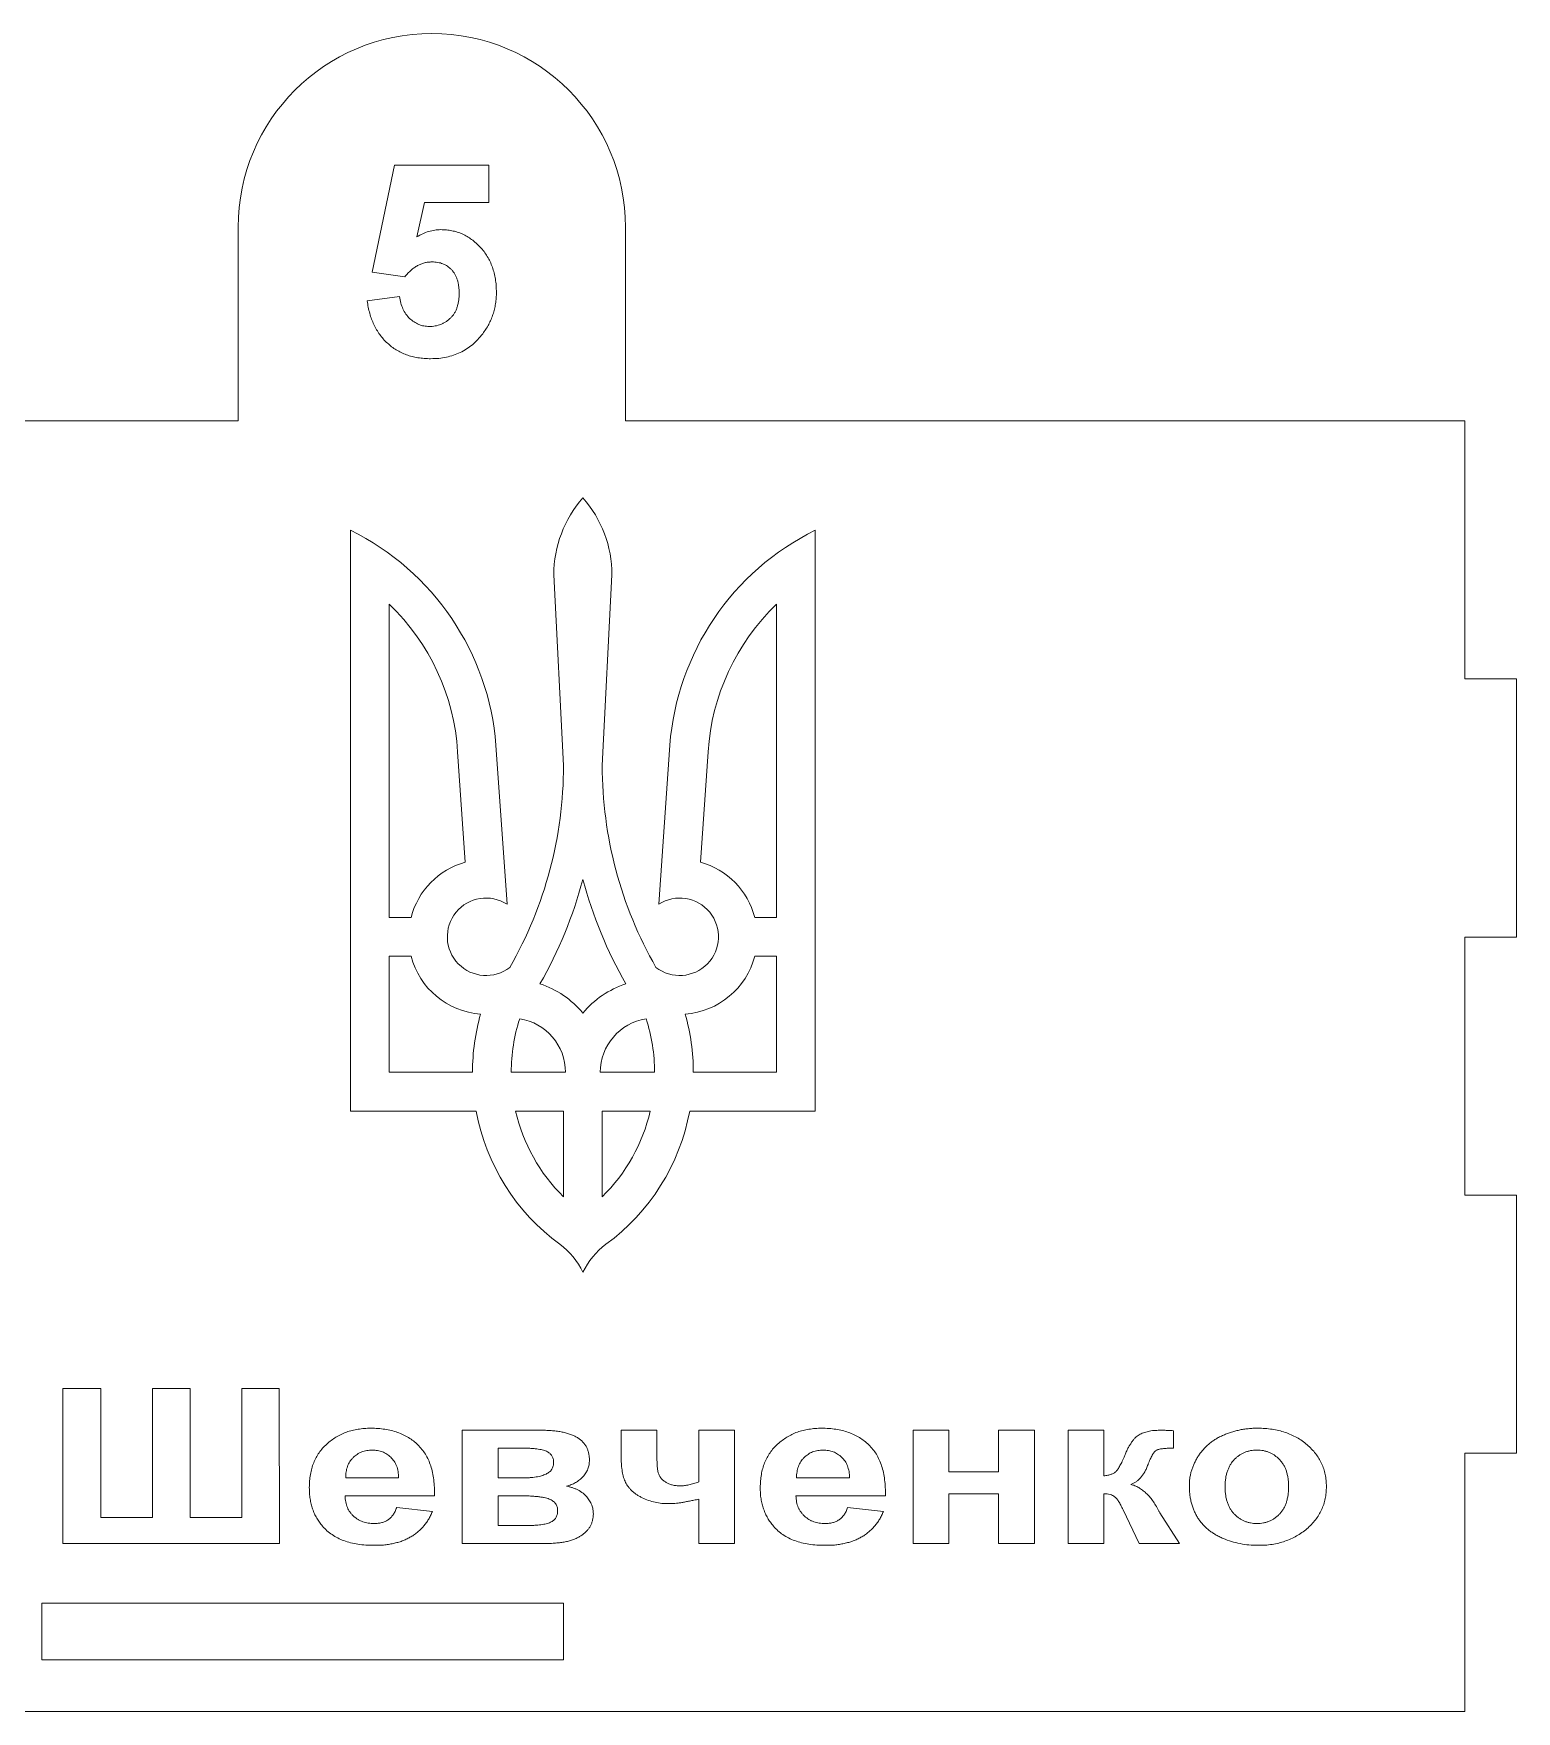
# Model space of a CAD drawing. Header units: millimetres. Extents: x -4 to 479, y 0 to 130.
# Drawn here: x 364.2 to 479, y 0 to 130 of the extents above; entities that cross this region are included whole.
import ezdxf

# ---------------------------------------------------------------- set-up
doc = ezdxf.new("R2010")
doc.units = ezdxf.units.MM

msp = doc.modelspace()

# ---------------------------------------------------------------- linework, layer by layer
at = {"color": 7, "linetype": 'Continuous', "lineweight": 15}
for p, q in [((390.38, 111.51), (392.12, 119.81)), ((392.12, 119.81), (399.42, 119.81)), ((399.42, 119.81), (399.42, 116.92)), ((394.43, 116.92), (393.84, 114.25)), ((399.42, 116.92), (394.43, 116.92)), ((380, 115), (380, 100)), ((410, 100), (410, 115)), ((392.9, 111.15), (390.38, 111.51)), ((390, 109.29), (392.5, 109.62)), ((380, 100), (315, 100)), ((475, 100), (410, 100)), ((475, 80), (475, 100)), ((388.7, 91.52), (388.7, 46.52)), ((424.7, 46.52), (424.7, 91.52)), ((404.45, 88.07), (405.2, 73.29)), ((408.2, 73.29), (408.95, 88.07)), ((391.7, 85.79), (391.7, 61.52)), ((421.7, 61.52), (421.7, 85.79)), ((479, 80), (475, 80)), ((479, 60), (479, 80)), ((397.59, 65.8), (396.99, 74.36)), ((400.83, 62.54), (399.97, 74.87)), ((413.44, 74.87), (412.57, 62.54)), ((416.41, 74.36), (415.81, 65.8)), ((391.7, 61.52), (393.39, 61.52)), ((420.01, 61.52), (421.7, 61.52)), ((475, 60), (479, 60)), ((475, 40), (475, 60)), ((391.7, 58.52), (391.7, 49.52)), ((393.39, 58.52), (391.7, 58.52)), ((421.7, 58.52), (420.01, 58.52)), ((421.7, 49.52), (421.7, 58.52)), ((391.7, 49.52), (398.15, 49.52)), ((401.15, 49.52), (405.35, 49.52)), ((408.05, 49.52), (412.25, 49.52)), ((415.25, 49.52), (421.7, 49.52)), ((388.7, 46.52), (398.43, 46.52)), ((405.2, 46.52), (401.49, 46.52)), ((405.2, 39.88), (405.2, 46.52)), ((408.2, 46.52), (408.2, 39.88)), ((411.91, 46.52), (408.2, 46.52)), ((414.98, 46.52), (424.7, 46.52)), ((479, 40), (475, 40)), ((479, 20), (479, 40)), ((366.43, 25.02), (369.36, 25.02)), ((366.43, 13.02), (366.43, 25.02)), ((369.36, 25.02), (369.36, 15.02)), ((373.36, 25.02), (376.28, 25.02)), ((373.36, 15.02), (373.36, 25.02)), ((376.28, 25.02), (376.28, 15.02)), ((380.28, 25.02), (383.18, 25.02)), ((380.28, 15.02), (380.28, 25.02)), ((383.18, 25.02), (383.2, 13.01)), ((397.36, 21.79), (403.46, 21.79)), ((397.36, 13.02), (397.36, 21.79)), ((409.67, 21.79), (412.43, 21.79)), ((409.67, 19.67), (409.67, 21.79)), ((412.43, 21.79), (412.43, 19.54)), ((415.67, 21.79), (418.43, 21.79)), ((415.67, 17.78), (415.67, 21.79)), ((418.43, 21.79), (418.43, 13.02)), ((432.28, 21.79), (435.05, 21.79)), ((432.28, 13.02), (432.28, 21.79)), ((435.05, 21.79), (435.05, 18.56)), ((438.9, 21.79), (441.67, 21.79)), ((438.9, 18.56), (438.9, 21.79)), ((441.67, 21.79), (441.67, 13.02)), ((444.28, 21.79), (447.05, 21.79)), ((444.28, 13.02), (444.28, 21.79)), ((447.05, 21.79), (447.05, 18.25)), ((452.43, 21.75), (452.44, 20.4)), ((400.13, 20.4), (400.13, 18.1)), ((401.94, 20.4), (400.13, 20.4)), ((475, 20), (479, 20)), ((475, 0), (475, 20)), ((435.05, 18.56), (438.9, 18.56)), ((388.33, 18.1), (392.43, 18.1)), ((400.13, 18.1), (401.94, 18.1)), ((423.25, 18.1), (427.36, 18.1)), ((395.2, 16.71), (388.28, 16.71)), ((392.28, 15.79), (395.05, 15.48)), ((401.6, 16.71), (400.13, 16.71)), ((400.13, 16.71), (400.13, 14.4)), ((415.67, 13.02), (415.67, 16.45)), ((430.13, 16.71), (423.2, 16.71)), ((427.2, 15.79), (429.97, 15.48)), ((435.05, 16.87), (435.05, 13.02)), ((438.9, 16.87), (435.05, 16.87)), ((438.9, 13.02), (438.9, 16.87)), ((447.05, 16.87), (447.05, 13.02)), ((449.77, 13.02), (448.53, 15.62)), ((369.36, 15.02), (373.36, 15.02)), ((376.28, 15.02), (380.28, 15.02)), ((400.13, 14.4), (402.39, 14.4)), ((451.39, 15.4), (452.9, 13.02)), ((383.2, 13.01), (366.43, 13.02)), ((403.96, 13.02), (397.36, 13.02)), ((418.43, 13.02), (415.67, 13.02)), ((435.05, 13.02), (432.28, 13.02)), ((441.67, 13.02), (438.9, 13.02)), ((447.05, 13.02), (444.28, 13.02)), ((452.9, 13.02), (449.77, 13.02)), ((405.2, 8.4), (364.8, 8.4)), ((364.8, 8.4), (364.8, 4)), ((405.2, 4), (405.2, 8.4)), ((364.8, 4), (405.2, 4)), ((0, 0), (475, 0))]:
    msp.add_line(p, q, dxfattribs=at)
for centre, radius, start, end in [((395, 115), 15, 0, 180), ((413.45, 88.07), 9, 138.5904, 180), ((399.95, 88.07), 9, 0, 41.4096), ((379.7, 73.29), 20.33, 4.4381, 63.7186), ((433.7, 73.29), 20.33, 116.2814, 175.5619), ((379.7, 73.29), 17.33, 3.5254, 46.164), ((433.7, 73.29), 17.33, 133.836, 176.4746), ((373.7, 73.29), 31.5, 330.2227, 0), ((439.7, 73.29), 31.5, 180, 209.7773), ((399.2, 60.02), 6, 105.5464, 165.5225), ((414.2, 60.02), 6, 14.4775, 74.4536), ((373.7, 73.29), 34.16, 330.2975, 345.0195), ((439.7, 73.29), 34.16, 194.9805, 209.7025), ((399.2, 60.02), 3, 57.1532, 307.8507), ((414.2, 60.02), 3, 232.1493, 122.8468), ((399.2, 60.02), 6, 194.4775, 265.9829), ((414.2, 60.02), 6, 274.0171, 345.5225), ((401.15, 49.52), 7.2, 39.5712, 72.0195), ((412.25, 49.52), 7.2, 107.9805, 140.4288), ((414.65, 49.52), 16.5, 164.1202, 180), ((414.65, 49.52), 13.5, 162.102, 180), ((401.15, 49.52), 4.2, 0, 81.051), ((412.25, 49.52), 4.2, 98.949, 180), ((398.75, 49.52), 13.5, 0, 17.898), ((398.75, 49.52), 16.5, 0, 15.8798), ((414.65, 49.52), 16.5, 190.4757, 233.8485), ((414.65, 49.52), 13.5, 192.8396, 225.573), ((398.75, 49.52), 13.5, 314.427, 347.1604), ((398.75, 49.52), 16.5, 306.1515, 349.5243), ((401.3, 31.41), 6, 25.8158, 52.9214), ((412.1, 31.41), 6, 127.0786, 154.1842)]:
    msp.add_arc(centre, radius, start, end, dxfattribs=at)
for points, knots in [([(393.84, 114.25), (393.99, 114.33), (394.28, 114.5), (394.75, 114.67), (395.22, 114.79), (395.53, 114.8), (395.69, 114.81)], [0, 0, 0, 0, 0.265013, 0.516088, 0.759917, 1, 1, 1, 1]), ([(395.69, 114.81), (395.84, 114.8), (396.13, 114.8), (396.56, 114.73), (396.97, 114.63), (397.36, 114.48), (397.74, 114.28), (398.09, 114.05), (398.43, 113.77), (398.75, 113.46), (399.05, 113.11), (399.3, 112.73), (399.52, 112.33), (399.7, 111.9), (399.83, 111.45), (399.93, 110.97), (399.99, 110.47), (400, 110.12), (400, 109.95)], [0, 0, 0, 0, 0.060901, 0.120302, 0.178015, 0.235506, 0.29362, 0.351928, 0.412228, 0.474265, 0.537423, 0.599745, 0.66233, 0.725963, 0.79077, 0.857969, 0.927523, 1, 1, 1, 1]), ([(395, 112.31), (394.91, 112.3), (394.71, 112.3), (394.43, 112.24), (394.15, 112.15), (393.89, 112.02), (393.63, 111.86), (393.38, 111.66), (393.13, 111.42), (392.98, 111.25), (392.9, 111.15)], [0, 0, 0, 0, 0.116461, 0.232341, 0.348354, 0.467509, 0.590461, 0.718854, 0.855005, 1, 1, 1, 1]), ([(397.12, 109.88), (397.11, 109.98), (397.11, 110.17), (397.08, 110.45), (397.04, 110.7), (396.97, 110.94), (396.89, 111.16), (396.79, 111.36), (396.67, 111.54), (396.53, 111.7), (396.38, 111.84), (396.22, 111.97), (396.04, 112.07), (395.86, 112.16), (395.66, 112.23), (395.45, 112.27), (395.23, 112.3), (395.08, 112.31), (395, 112.31)], [0, 0, 0, 0, 0.080764, 0.156089, 0.227188, 0.294739, 0.358853, 0.420009, 0.478956, 0.536764, 0.593893, 0.649743, 0.705545, 0.761182, 0.818489, 0.876654, 0.937348, 1, 1, 1, 1]), ([(394.91, 104.81), (394.74, 104.81), (394.41, 104.82), (393.93, 104.88), (393.47, 104.97), (393.04, 105.1), (392.63, 105.28), (392.24, 105.48), (391.88, 105.73), (391.55, 106.02), (391.24, 106.33), (390.96, 106.68), (390.72, 107.05), (390.51, 107.45), (390.33, 107.87), (390.19, 108.32), (390.07, 108.8), (390.02, 109.12), (390, 109.29)], [0, 0, 0, 0, 0.068682, 0.134105, 0.197568, 0.258695, 0.318942, 0.378353, 0.437733, 0.497736, 0.558122, 0.617717, 0.677888, 0.738932, 0.801002, 0.864959, 0.931352, 1, 1, 1, 1]), ([(392.5, 109.62), (392.53, 109.45), (392.58, 109.12), (392.75, 108.66), (392.98, 108.26), (393.27, 107.92), (393.61, 107.65), (393.98, 107.45), (394.38, 107.33), (394.65, 107.31), (394.79, 107.31)], [0, 0, 0, 0, 0.144356, 0.277981, 0.405676, 0.531791, 0.654121, 0.769534, 0.88397, 1, 1, 1, 1]), ([(394.79, 107.31), (394.87, 107.31), (395.03, 107.31), (395.26, 107.34), (395.48, 107.39), (395.69, 107.46), (395.89, 107.55), (396.09, 107.67), (396.27, 107.8), (396.44, 107.95), (396.6, 108.12), (396.74, 108.31), (396.86, 108.52), (396.95, 108.76), (397.02, 109.01), (397.08, 109.28), (397.11, 109.58), (397.11, 109.78), (397.12, 109.88)], [0, 0, 0, 0, 0.061329, 0.120053, 0.178219, 0.234665, 0.290903, 0.347536, 0.404085, 0.462749, 0.522375, 0.582311, 0.643697, 0.707576, 0.774502, 0.845566, 0.920269, 1, 1, 1, 1]), ([(400, 109.95), (400, 109.8), (399.99, 109.51), (399.94, 109.07), (399.85, 108.65), (399.74, 108.24), (399.59, 107.85), (399.41, 107.46), (399.19, 107.09), (399.02, 106.86), (398.94, 106.74)], [0, 0, 0, 0, 0.128441, 0.254929, 0.378716, 0.501994, 0.624407, 0.748194, 0.87262, 1, 1, 1, 1]), ([(398.94, 106.74), (398.81, 106.58), (398.57, 106.28), (398.15, 105.89), (397.7, 105.55), (397.21, 105.28), (396.68, 105.07), (396.12, 104.92), (395.53, 104.82), (395.12, 104.81), (394.91, 104.81)], [0, 0, 0, 0, 0.127265, 0.250473, 0.370918, 0.490352, 0.612039, 0.736128, 0.86516, 1, 1, 1, 1]), ([(385.51, 17.34), (385.52, 17.51), (385.52, 17.86), (385.59, 18.35), (385.69, 18.82), (385.84, 19.26), (386.03, 19.67), (386.26, 20.05), (386.54, 20.41), (386.86, 20.72), (387.2, 21.01), (387.57, 21.26), (387.97, 21.47), (388.39, 21.65), (388.83, 21.78), (389.29, 21.87), (389.77, 21.93), (390.1, 21.94), (390.27, 21.94)], [0, 0, 0, 0, 0.07031, 0.13754, 0.201644, 0.2635, 0.323616, 0.383361, 0.4428, 0.502958, 0.563405, 0.623288, 0.682828, 0.743213, 0.804481, 0.867366, 0.932279, 1, 1, 1, 1]), ([(390.27, 21.94), (390.46, 21.94), (390.83, 21.93), (391.36, 21.87), (391.87, 21.77), (392.34, 21.63), (392.78, 21.45), (393.2, 21.23), (393.58, 20.96), (393.93, 20.66), (394.24, 20.31), (394.52, 19.93), (394.74, 19.49), (394.93, 19.02), (395.06, 18.5), (395.16, 17.94), (395.21, 17.34), (395.2, 16.93), (395.2, 16.71)], [0, 0, 0, 0, 0.068589, 0.133756, 0.19594, 0.255647, 0.313607, 0.370248, 0.42624, 0.482275, 0.538648, 0.595618, 0.654336, 0.715657, 0.780257, 0.84893, 0.922111, 1, 1, 1, 1]), ([(403.46, 21.79), (403.61, 21.79), (403.91, 21.78), (404.33, 21.76), (404.73, 21.71), (405.09, 21.65), (405.43, 21.57), (405.74, 21.47), (406.02, 21.36), (406.27, 21.22), (406.49, 21.07), (406.68, 20.9), (406.84, 20.7), (406.98, 20.5), (407.08, 20.27), (407.15, 20.02), (407.2, 19.76), (407.2, 19.57), (407.2, 19.48)], [0, 0, 0, 0, 0.091504, 0.177345, 0.257259, 0.332379, 0.402002, 0.466599, 0.527552, 0.584301, 0.638151, 0.689565, 0.739022, 0.788843, 0.838678, 0.889818, 0.943293, 1, 1, 1, 1]), ([(420.43, 17.34), (420.44, 17.51), (420.45, 17.86), (420.51, 18.35), (420.62, 18.82), (420.76, 19.26), (420.95, 19.67), (421.19, 20.05), (421.46, 20.41), (421.78, 20.72), (422.13, 21.01), (422.5, 21.26), (422.89, 21.47), (423.31, 21.65), (423.75, 21.78), (424.21, 21.87), (424.69, 21.93), (425.02, 21.94), (425.19, 21.94)], [0, 0, 0, 0, 0.07031, 0.13754, 0.201644, 0.2635, 0.323616, 0.383361, 0.4428, 0.502958, 0.563405, 0.623288, 0.682828, 0.743213, 0.804481, 0.867366, 0.932279, 1, 1, 1, 1]), ([(425.19, 21.94), (425.38, 21.94), (425.75, 21.93), (426.28, 21.87), (426.79, 21.77), (427.26, 21.63), (427.71, 21.45), (428.12, 21.23), (428.5, 20.96), (428.85, 20.66), (429.17, 20.31), (429.44, 19.93), (429.67, 19.49), (429.85, 19.02), (429.98, 18.5), (430.08, 17.94), (430.13, 17.34), (430.13, 16.93), (430.13, 16.71)], [0, 0, 0, 0, 0.068589, 0.133756, 0.19594, 0.255647, 0.313607, 0.370248, 0.42624, 0.482275, 0.538648, 0.595618, 0.654336, 0.715657, 0.780257, 0.84893, 0.922111, 1, 1, 1, 1]), ([(448.66, 19.82), (448.7, 19.92), (448.78, 20.12), (448.91, 20.39), (449.05, 20.63), (449.19, 20.85), (449.33, 21.04), (449.48, 21.2), (449.62, 21.33), (449.73, 21.4), (449.78, 21.43)], [0, 0, 0, 0, 0.163957, 0.315281, 0.455975, 0.584898, 0.70266, 0.810061, 0.908156, 1, 1, 1, 1]), ([(449.78, 21.43), (449.89, 21.49), (450.11, 21.6), (450.5, 21.71), (450.92, 21.78), (451.22, 21.78), (451.38, 21.79)], [0, 0, 0, 0, 0.218365, 0.4560431, 0.7149513, 1, 1, 1, 1]), ([(451.38, 21.79), (451.44, 21.79), (451.58, 21.79), (451.81, 21.78), (452.11, 21.77), (452.32, 21.76), (452.43, 21.75)], [0, 0, 0, 0, 0.170746, 0.393939, 0.669536, 1, 1, 1, 1]), ([(453.67, 17.53), (453.67, 17.62), (453.67, 17.81), (453.7, 18.09), (453.76, 18.38), (453.83, 18.65), (453.93, 18.93), (454.04, 19.21), (454.18, 19.48), (454.33, 19.75), (454.51, 20), (454.7, 20.25), (454.91, 20.48), (455.14, 20.69), (455.39, 20.89), (455.65, 21.07), (455.93, 21.23), (456.23, 21.38), (456.54, 21.51), (456.86, 21.63), (457.19, 21.72), (457.52, 21.8), (457.87, 21.87), (458.23, 21.91), (458.59, 21.94), (458.84, 21.94), (458.96, 21.94)], [0, 0, 0, 0, 0.037173, 0.073926, 0.111093, 0.14858, 0.186196, 0.224693, 0.264206, 0.304635, 0.345333, 0.385803, 0.426232, 0.466661, 0.50752, 0.548828, 0.590807, 0.634089, 0.677871, 0.722016, 0.766573, 0.811783, 0.857467, 0.904014, 0.951593, 1, 1, 1, 1]), ([(458.96, 21.94), (459.15, 21.94), (459.53, 21.93), (460.07, 21.87), (460.59, 21.77), (461.09, 21.63), (461.55, 21.45), (461.99, 21.23), (462.41, 20.97), (462.79, 20.67), (463.14, 20.34), (463.45, 19.99), (463.7, 19.61), (463.92, 19.22), (464.08, 18.8), (464.2, 18.36), (464.27, 17.9), (464.28, 17.59), (464.28, 17.43)], [0, 0, 0, 0, 0.0730512, 0.143403, 0.2108873, 0.2762216, 0.3402954, 0.4031179, 0.4656832, 0.528231, 0.5899079, 0.649551, 0.7073978, 0.7644616, 0.8217247, 0.8794105, 0.9386192, 1, 1, 1, 1]), ([(388.91, 19.67), (388.86, 19.62), (388.77, 19.52), (388.65, 19.36), (388.55, 19.18), (388.46, 18.99), (388.4, 18.78), (388.36, 18.56), (388.33, 18.33), (388.33, 18.18), (388.33, 18.1)], [0, 0, 0, 0, 0.118456, 0.235318, 0.353954, 0.47387, 0.597804, 0.725775, 0.859116, 1, 1, 1, 1]), ([(390.39, 20.25), (390.32, 20.25), (390.17, 20.24), (389.96, 20.22), (389.76, 20.17), (389.57, 20.11), (389.39, 20.03), (389.22, 19.92), (389.05, 19.81), (388.96, 19.72), (388.91, 19.67)], [0, 0, 0, 0, 0.133729, 0.263931, 0.388938, 0.51104, 0.633275, 0.754385, 0.876249, 1, 1, 1, 1]), ([(392.43, 18.1), (392.43, 18.18), (392.42, 18.35), (392.39, 18.59), (392.34, 18.81), (392.27, 19.02), (392.18, 19.22), (392.08, 19.4), (391.96, 19.56), (391.82, 19.7), (391.67, 19.83), (391.51, 19.94), (391.35, 20.04), (391.17, 20.12), (390.99, 20.18), (390.8, 20.22), (390.6, 20.24), (390.46, 20.25), (390.39, 20.25)], [0, 0, 0, 0, 0.076617, 0.149348, 0.218976, 0.284207, 0.347479, 0.408847, 0.469577, 0.529265, 0.589111, 0.647133, 0.704656, 0.761483, 0.819186, 0.878327, 0.937907, 1, 1, 1, 1]), ([(404.43, 19.31), (404.43, 19.35), (404.43, 19.45), (404.41, 19.58), (404.36, 19.7), (404.3, 19.82), (404.22, 19.92), (404.13, 20.01), (404.01, 20.09), (403.88, 20.16), (403.73, 20.22), (403.55, 20.27), (403.35, 20.31), (403.12, 20.34), (402.86, 20.37), (402.58, 20.39), (402.27, 20.4), (402.06, 20.4), (401.94, 20.4)], [0, 0, 0, 0, 0.0467433, 0.0909306, 0.1336805, 0.1750639, 0.2161746, 0.2592158, 0.3046097, 0.3519903, 0.404832, 0.4656347, 0.5335395, 0.6095621, 0.6945855, 0.7880722, 0.8893263, 1, 1, 1, 1]), ([(413.4, 16.1), (413.21, 16.1), (412.83, 16.11), (412.29, 16.2), (411.77, 16.34), (411.37, 16.51), (411.07, 16.67), (410.86, 16.8), (410.67, 16.94), (410.5, 17.08), (410.35, 17.23), (410.22, 17.4), (410.1, 17.56), (410.01, 17.74), (409.92, 17.93), (409.85, 18.14), (409.8, 18.36), (409.75, 18.59), (409.71, 18.84), (409.69, 19.1), (409.67, 19.38), (409.67, 19.57), (409.67, 19.67)], [0, 0, 0, 0, 0.096313, 0.188794, 0.278608, 0.367024, 0.409879, 0.450879, 0.490088, 0.527816, 0.563977, 0.599159, 0.633379, 0.667164, 0.701698, 0.738149, 0.776346, 0.816543, 0.858848, 0.903312, 0.950478, 1, 1, 1, 1]), ([(412.43, 19.54), (412.44, 19.42), (412.44, 19.2), (412.46, 18.88), (412.5, 18.62), (412.56, 18.4), (412.65, 18.21), (412.77, 18.04), (412.94, 17.88), (413.14, 17.74), (413.37, 17.62), (413.63, 17.54), (413.92, 17.49), (414.12, 17.48), (414.23, 17.48)], [0, 0, 0, 0, 0.113762, 0.211932, 0.295582, 0.365478, 0.428559, 0.494231, 0.564488, 0.641087, 0.722814, 0.808899, 0.900526, 1, 1, 1, 1]), ([(423.83, 19.67), (423.78, 19.62), (423.69, 19.52), (423.57, 19.36), (423.47, 19.18), (423.39, 18.99), (423.32, 18.78), (423.28, 18.56), (423.25, 18.33), (423.25, 18.18), (423.25, 18.1)], [0, 0, 0, 0, 0.118456, 0.235318, 0.353954, 0.47387, 0.597804, 0.725775, 0.859116, 1, 1, 1, 1]), ([(425.31, 20.25), (425.24, 20.25), (425.1, 20.24), (424.89, 20.22), (424.69, 20.17), (424.49, 20.11), (424.31, 20.03), (424.14, 19.92), (423.98, 19.81), (423.88, 19.72), (423.83, 19.67)], [0, 0, 0, 0, 0.133729, 0.263931, 0.388938, 0.51104, 0.633275, 0.754385, 0.876249, 1, 1, 1, 1]), ([(427.36, 18.1), (427.35, 18.18), (427.34, 18.35), (427.32, 18.59), (427.26, 18.81), (427.19, 19.02), (427.11, 19.22), (427.01, 19.4), (426.88, 19.56), (426.74, 19.7), (426.59, 19.83), (426.43, 19.94), (426.27, 20.04), (426.09, 20.12), (425.91, 20.18), (425.72, 20.22), (425.52, 20.24), (425.38, 20.25), (425.31, 20.25)], [0, 0, 0, 0, 0.076617, 0.149348, 0.218976, 0.284207, 0.347479, 0.408847, 0.469577, 0.529265, 0.589111, 0.647133, 0.704656, 0.761483, 0.819186, 0.878327, 0.937907, 1, 1, 1, 1]), ([(447.05, 18.25), (447.15, 18.26), (447.35, 18.29), (447.61, 18.36), (447.82, 18.46), (447.97, 18.57), (448.07, 18.68), (448.14, 18.78), (448.22, 18.9), (448.3, 19.05), (448.39, 19.21), (448.48, 19.39), (448.57, 19.6), (448.63, 19.75), (448.66, 19.82)], [0, 0, 0, 0, 0.128314, 0.240416, 0.336211, 0.421095, 0.465407, 0.517169, 0.577404, 0.644927, 0.720762, 0.805472, 0.898702, 1, 1, 1, 1]), ([(451.1, 20.23), (451.07, 20.21), (451.02, 20.17), (450.94, 20.08), (450.87, 19.98), (450.79, 19.85), (450.71, 19.7), (450.63, 19.53), (450.55, 19.33), (450.49, 19.19), (450.47, 19.12)], [0, 0, 0, 0, 0.073076, 0.158838, 0.258747, 0.373544, 0.506108, 0.654524, 0.818266, 1, 1, 1, 1]), ([(452.44, 20.4), (452.36, 20.4), (452.2, 20.4), (451.97, 20.39), (451.77, 20.38), (451.59, 20.36), (451.43, 20.34), (451.3, 20.31), (451.19, 20.27), (451.13, 20.24), (451.1, 20.23)], [0, 0, 0, 0, 0.1826764, 0.3496843, 0.4992383, 0.6299708, 0.7474937, 0.8467588, 0.9300732, 1, 1, 1, 1]), ([(458.9, 20.25), (458.82, 20.25), (458.65, 20.24), (458.4, 20.21), (458.17, 20.15), (457.94, 20.07), (457.72, 19.97), (457.52, 19.84), (457.33, 19.69), (457.14, 19.52), (456.98, 19.33), (456.83, 19.11), (456.71, 18.87), (456.61, 18.62), (456.53, 18.34), (456.48, 18.05), (456.44, 17.73), (456.44, 17.51), (456.43, 17.4)], [0, 0, 0, 0, 0.0601354, 0.1184792, 0.1756554, 0.2315767, 0.2881005, 0.3443852, 0.4021898, 0.4611278, 0.5209956, 0.5818212, 0.6444265, 0.708512, 0.775611, 0.8465214, 0.9211798, 1, 1, 1, 1]), ([(461.36, 17.42), (461.36, 17.53), (461.35, 17.75), (461.32, 18.06), (461.26, 18.35), (461.19, 18.62), (461.09, 18.88), (460.97, 19.11), (460.82, 19.33), (460.66, 19.52), (460.47, 19.69), (460.28, 19.84), (460.08, 19.97), (459.86, 20.07), (459.64, 20.15), (459.4, 20.21), (459.15, 20.24), (458.99, 20.25), (458.9, 20.25)], [0, 0, 0, 0, 0.078656, 0.152507, 0.222662, 0.290106, 0.353993, 0.416152, 0.47729, 0.537466, 0.596707, 0.654358, 0.710932, 0.767233, 0.823441, 0.880912, 0.939555, 1, 1, 1, 1]), ([(401.94, 18.1), (402.05, 18.1), (402.25, 18.1), (402.55, 18.11), (402.82, 18.13), (403.07, 18.16), (403.3, 18.21), (403.5, 18.25), (403.68, 18.32), (403.84, 18.38), (403.98, 18.46), (404.1, 18.55), (404.21, 18.65), (404.29, 18.76), (404.36, 18.88), (404.4, 19.02), (404.43, 19.16), (404.43, 19.26), (404.43, 19.31)], [0, 0, 0, 0, 0.1025009, 0.1981158, 0.2861306, 0.3667376, 0.4409063, 0.5088875, 0.5702699, 0.6259353, 0.6770739, 0.7253691, 0.7709411, 0.81582, 0.8599403, 0.9043873, 0.9509862, 1, 1, 1, 1]), ([(407.2, 19.48), (407.2, 19.36), (407.19, 19.12), (407.09, 18.78), (406.93, 18.47), (406.71, 18.18), (406.44, 17.93), (406.14, 17.72), (405.8, 17.56), (405.56, 17.49), (405.44, 17.46)], [0, 0, 0, 0, 0.123975, 0.24364, 0.364489, 0.488663, 0.615313, 0.741078, 0.867875, 1, 1, 1, 1]), ([(450.47, 19.12), (450.43, 19.02), (450.35, 18.83), (450.22, 18.56), (450.07, 18.33), (449.91, 18.12), (449.73, 17.94), (449.55, 17.79), (449.34, 17.67), (449.2, 17.62), (449.13, 17.59)], [0, 0, 0, 0, 0.152473, 0.293815, 0.426605, 0.55144, 0.668849, 0.781336, 0.891127, 1, 1, 1, 1]), ([(386.54, 14.35), (386.45, 14.45), (386.29, 14.65), (386.09, 14.98), (385.9, 15.32), (385.76, 15.69), (385.65, 16.07), (385.57, 16.48), (385.52, 16.9), (385.52, 17.19), (385.51, 17.34)], [0, 0, 0, 0, 0.1201914, 0.2398365, 0.3595579, 0.4807936, 0.6040755, 0.7313796, 0.8630872, 1, 1, 1, 1]), ([(405.44, 17.46), (405.52, 17.44), (405.69, 17.4), (405.92, 17.33), (406.15, 17.24), (406.35, 17.14), (406.54, 17.03), (406.71, 16.91), (406.86, 16.78), (407.04, 16.59), (407.23, 16.33), (407.39, 16), (407.49, 15.66), (407.51, 15.42), (407.51, 15.3)], [0, 0, 0, 0, 0.079805, 0.156508, 0.228597, 0.298373, 0.364315, 0.42895, 0.491343, 0.553072, 0.671088, 0.782521, 0.890887, 1, 1, 1, 1]), ([(414.23, 17.48), (414.34, 17.48), (414.57, 17.49), (414.92, 17.55), (415.29, 17.65), (415.54, 17.73), (415.67, 17.78)], [0, 0, 0, 0, 0.2247714, 0.4634961, 0.7218127, 1, 1, 1, 1]), ([(421.46, 14.35), (421.38, 14.45), (421.21, 14.65), (421.01, 14.98), (420.83, 15.32), (420.69, 15.69), (420.57, 16.07), (420.49, 16.48), (420.44, 16.9), (420.44, 17.19), (420.43, 17.34)], [0, 0, 0, 0, 0.1201914, 0.2398365, 0.3595579, 0.4807936, 0.6040755, 0.7313796, 0.8630872, 1, 1, 1, 1]), ([(449.13, 17.59), (449.23, 17.56), (449.45, 17.5), (449.75, 17.35), (450.04, 17.16), (450.32, 16.92), (450.58, 16.65), (450.83, 16.33), (451.07, 15.97), (451.21, 15.7), (451.29, 15.57)], [0, 0, 0, 0, 0.1079644, 0.2172906, 0.3305715, 0.4480843, 0.5735619, 0.7060642, 0.8482097, 1, 1, 1, 1]), ([(458.98, 12.87), (458.75, 12.87), (458.29, 12.88), (457.6, 12.99), (456.93, 13.16), (456.39, 13.35), (455.98, 13.54), (455.68, 13.7), (455.41, 13.88), (455.15, 14.06), (454.92, 14.27), (454.7, 14.49), (454.51, 14.73), (454.33, 14.98), (454.17, 15.25), (454.04, 15.53), (453.92, 15.83), (453.83, 16.14), (453.75, 16.47), (453.7, 16.81), (453.67, 17.16), (453.67, 17.4), (453.67, 17.53)], [0, 0, 0, 0, 0.087741, 0.173905, 0.260243, 0.346749, 0.389596, 0.43137, 0.471723, 0.511538, 0.550579, 0.58934, 0.627631, 0.666318, 0.705057, 0.744524, 0.78418, 0.824767, 0.866483, 0.909461, 0.953906, 1, 1, 1, 1]), ([(456.43, 17.4), (456.44, 17.29), (456.44, 17.07), (456.48, 16.76), (456.53, 16.46), (456.61, 16.19), (456.71, 15.93), (456.83, 15.7), (456.98, 15.48), (457.14, 15.29), (457.33, 15.12), (457.52, 14.97), (457.72, 14.84), (457.94, 14.74), (458.17, 14.66), (458.4, 14.6), (458.65, 14.56), (458.82, 14.56), (458.9, 14.56)], [0, 0, 0, 0, 0.07882, 0.153479, 0.224389, 0.291488, 0.355574, 0.418179, 0.479004, 0.538872, 0.59781, 0.655615, 0.7119, 0.768423, 0.824345, 0.881521, 0.939865, 1, 1, 1, 1]), ([(458.9, 14.56), (458.99, 14.56), (459.15, 14.56), (459.4, 14.6), (459.64, 14.66), (459.86, 14.74), (460.08, 14.84), (460.28, 14.97), (460.47, 15.12), (460.66, 15.29), (460.82, 15.48), (460.97, 15.7), (461.09, 15.94), (461.19, 16.19), (461.26, 16.47), (461.32, 16.77), (461.35, 17.09), (461.36, 17.31), (461.36, 17.42)], [0, 0, 0, 0, 0.059987, 0.118186, 0.175221, 0.231004, 0.286879, 0.343024, 0.400238, 0.45903, 0.519179, 0.579854, 0.642046, 0.706498, 0.773976, 0.845266, 0.920245, 1, 1, 1, 1]), ([(464.28, 17.43), (464.28, 17.27), (464.27, 16.95), (464.2, 16.49), (464.08, 16.04), (463.91, 15.62), (463.7, 15.22), (463.44, 14.84), (463.13, 14.48), (462.78, 14.15), (462.39, 13.85), (461.98, 13.59), (461.54, 13.37), (461.07, 13.18), (460.59, 13.04), (460.07, 12.94), (459.54, 12.87), (459.17, 12.87), (458.98, 12.87)], [0, 0, 0, 0, 0.061921, 0.121363, 0.179653, 0.237532, 0.29507, 0.353702, 0.413707, 0.475956, 0.539103, 0.601663, 0.66441, 0.727945, 0.792695, 0.859494, 0.928267, 1, 1, 1, 1]), ([(388.28, 16.71), (388.29, 16.63), (388.29, 16.47), (388.33, 16.23), (388.38, 16.01), (388.46, 15.81), (388.55, 15.61), (388.66, 15.44), (388.79, 15.27), (388.94, 15.12), (389.11, 14.99), (389.28, 14.88), (389.47, 14.77), (389.66, 14.7), (389.86, 14.63), (390.08, 14.59), (390.3, 14.56), (390.45, 14.56), (390.53, 14.56)], [0, 0, 0, 0, 0.071028, 0.138558, 0.203639, 0.265887, 0.326821, 0.386555, 0.446296, 0.506621, 0.566793, 0.626902, 0.686314, 0.74649, 0.806987, 0.86946, 0.933207, 1, 1, 1, 1]), ([(390.53, 14.56), (390.63, 14.56), (390.83, 14.57), (391.12, 14.62), (391.38, 14.71), (391.62, 14.84), (391.83, 15.01), (392.01, 15.23), (392.17, 15.49), (392.24, 15.69), (392.28, 15.79)], [0, 0, 0, 0, 0.134552, 0.259511, 0.377718, 0.49279, 0.608228, 0.729391, 0.858656, 1, 1, 1, 1]), ([(404.74, 15.54), (404.74, 15.59), (404.74, 15.7), (404.71, 15.85), (404.66, 15.98), (404.58, 16.11), (404.49, 16.21), (404.38, 16.31), (404.25, 16.39), (404.09, 16.46), (403.91, 16.52), (403.69, 16.57), (403.43, 16.62), (403.14, 16.65), (402.81, 16.68), (402.44, 16.7), (402.03, 16.71), (401.75, 16.71), (401.6, 16.71)], [0, 0, 0, 0, 0.043309, 0.083554, 0.122146, 0.159443, 0.197448, 0.236782, 0.277957, 0.322709, 0.373721, 0.433355, 0.502731, 0.582046, 0.671374, 0.770878, 0.88062, 1, 1, 1, 1]), ([(415.67, 16.45), (415.55, 16.42), (415.31, 16.37), (414.97, 16.3), (414.66, 16.24), (414.36, 16.18), (414.09, 16.15), (413.84, 16.12), (413.61, 16.1), (413.47, 16.1), (413.4, 16.1)], [0, 0, 0, 0, 0.16088, 0.311449, 0.451771, 0.581071, 0.701309, 0.810656, 0.91015, 1, 1, 1, 1]), ([(423.2, 16.71), (423.21, 16.63), (423.22, 16.47), (423.25, 16.23), (423.3, 16.01), (423.38, 15.81), (423.47, 15.61), (423.59, 15.44), (423.72, 15.27), (423.87, 15.12), (424.03, 14.99), (424.2, 14.88), (424.39, 14.77), (424.58, 14.7), (424.79, 14.63), (425, 14.59), (425.22, 14.56), (425.38, 14.56), (425.45, 14.56)], [0, 0, 0, 0, 0.071028, 0.138558, 0.203639, 0.265887, 0.326821, 0.386555, 0.446296, 0.506621, 0.566793, 0.626902, 0.686314, 0.74649, 0.806987, 0.86946, 0.933207, 1, 1, 1, 1]), ([(425.45, 14.56), (425.56, 14.56), (425.76, 14.57), (426.04, 14.62), (426.31, 14.71), (426.54, 14.84), (426.75, 15.01), (426.94, 15.23), (427.09, 15.49), (427.16, 15.69), (427.2, 15.79)], [0, 0, 0, 0, 0.134552, 0.259511, 0.377718, 0.49279, 0.608228, 0.729391, 0.858656, 1, 1, 1, 1]), ([(448.53, 15.62), (448.47, 15.75), (448.37, 15.97), (448.2, 16.26), (448.04, 16.48), (447.89, 16.64), (447.72, 16.75), (447.52, 16.82), (447.3, 16.86), (447.14, 16.86), (447.05, 16.87)], [0, 0, 0, 0, 0.193638, 0.354199, 0.48365, 0.58299, 0.671487, 0.767723, 0.876591, 1, 1, 1, 1]), ([(390.54, 12.87), (390.32, 12.87), (389.9, 12.88), (389.29, 12.95), (388.72, 13.06), (388.19, 13.22), (387.71, 13.43), (387.27, 13.69), (386.87, 13.99), (386.65, 14.23), (386.54, 14.35)], [0, 0, 0, 0, 0.14859, 0.288155, 0.419629, 0.543612, 0.662178, 0.776687, 0.888825, 1, 1, 1, 1]), ([(395.05, 15.48), (395, 15.38), (394.91, 15.17), (394.75, 14.88), (394.57, 14.61), (394.37, 14.35), (394.16, 14.12), (393.92, 13.9), (393.66, 13.7), (393.38, 13.53), (393.09, 13.37), (392.78, 13.23), (392.45, 13.12), (392.1, 13.03), (391.74, 12.95), (391.35, 12.9), (390.95, 12.87), (390.68, 12.87), (390.54, 12.87)], [0, 0, 0, 0, 0.061274, 0.12081, 0.179394, 0.237209, 0.294683, 0.352187, 0.410075, 0.468914, 0.528625, 0.589545, 0.652108, 0.716551, 0.78356, 0.852895, 0.92482, 1, 1, 1, 1]), ([(402.39, 14.4), (402.49, 14.4), (402.68, 14.41), (402.96, 14.42), (403.21, 14.43), (403.45, 14.46), (403.66, 14.5), (403.85, 14.54), (404.02, 14.59), (404.18, 14.65), (404.31, 14.71), (404.43, 14.8), (404.53, 14.89), (404.61, 15), (404.67, 15.12), (404.71, 15.25), (404.74, 15.39), (404.74, 15.49), (404.74, 15.54)], [0, 0, 0, 0, 0.100718, 0.19493, 0.281963, 0.361987, 0.434942, 0.502078, 0.562698, 0.617895, 0.668425, 0.715919, 0.761688, 0.806719, 0.851757, 0.89836, 0.947498, 1, 1, 1, 1]), ([(407.51, 15.3), (407.51, 15.22), (407.5, 15.06), (407.46, 14.82), (407.39, 14.6), (407.29, 14.38), (407.16, 14.18), (407.01, 13.99), (406.82, 13.81), (406.61, 13.65), (406.37, 13.5), (406.11, 13.37), (405.82, 13.26), (405.5, 13.17), (405.15, 13.1), (404.78, 13.06), (404.38, 13.02), (404.1, 13.02), (403.96, 13.02)], [0, 0, 0, 0, 0.052461, 0.103034, 0.152721, 0.201871, 0.252373, 0.303675, 0.357611, 0.414158, 0.473552, 0.535637, 0.601457, 0.671161, 0.74585, 0.825315, 0.909979, 1, 1, 1, 1]), ([(425.46, 12.87), (425.25, 12.87), (424.82, 12.88), (424.21, 12.95), (423.64, 13.06), (423.11, 13.22), (422.63, 13.43), (422.19, 13.69), (421.8, 13.99), (421.57, 14.23), (421.46, 14.35)], [0, 0, 0, 0, 0.14859, 0.288155, 0.419629, 0.543612, 0.662178, 0.776687, 0.888825, 1, 1, 1, 1]), ([(429.97, 15.48), (429.93, 15.38), (429.84, 15.17), (429.68, 14.88), (429.5, 14.61), (429.3, 14.35), (429.08, 14.12), (428.84, 13.9), (428.59, 13.7), (428.31, 13.53), (428.01, 13.37), (427.7, 13.23), (427.37, 13.12), (427.02, 13.03), (426.66, 12.95), (426.28, 12.9), (425.88, 12.87), (425.6, 12.87), (425.46, 12.87)], [0, 0, 0, 0, 0.061274, 0.12081, 0.179394, 0.237209, 0.294683, 0.352187, 0.410075, 0.468914, 0.528625, 0.589545, 0.652108, 0.716551, 0.78356, 0.852895, 0.92482, 1, 1, 1, 1]), ([(451.29, 15.57), (451.3, 15.54), (451.34, 15.48), (451.37, 15.42), (451.39, 15.4)], [0, 0, 0, 0, 0.488608, 1, 1, 1, 1])]:
    msp.add_open_spline(points, degree=3, knots=knots, dxfattribs=at)

doc.saveas('drawing.dxf')
